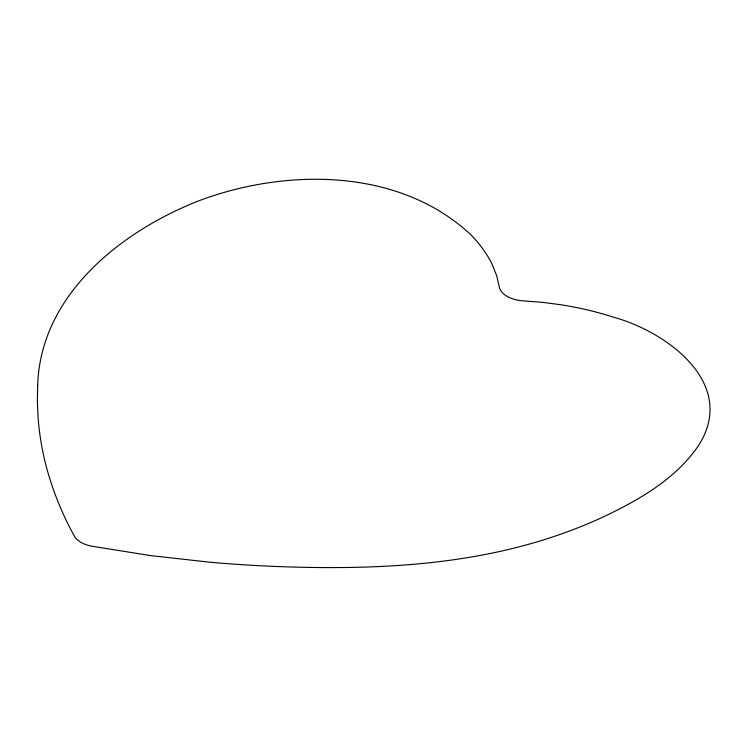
<?xml version="1.0" encoding="UTF-8"?>
<svg xmlns="http://www.w3.org/2000/svg" width="747" height="747" viewBox="0 0 747 747"><rect width="100%" height="100%" fill="white"/><g stroke="black" fill="none" stroke-linecap="round" stroke-linejoin="round"><path stroke-width="1.12" d="M37.695 384.929L37.35 401.036L38.06 417.414A803.539 463.915 0 0 0 46.631 467.902C53.065 491.647 62.468 514.515 74.317 536.066A27.265 15.743 0 0 0 91.928 546.234L150.819 555.628L209.991 562.22A803.539 463.915 0 0 0 297.437 567.169C386.759 569.363 477.949 563.789 562.734 533.461A404.398 233.475 0 0 0 600.056 518.455C636.705 501.162 674.41 480.461 697.978 446.351C738.652 384.425 667.613 332.004 613.661 317.242A232.242 134.077 0 0 0 561.081 304.776L542.611 302.358L524.049 300.92A27.265 15.743 0 0 1 499.211 286.577L496.727 275.867L492.534 265.204A232.242 134.077 0 0 0 470.946 234.847C399.066 167.431 284.85 167.963 197.395 201.345C120.286 232.046 40.609 295.177 37.695 384.929"/></g></svg>
